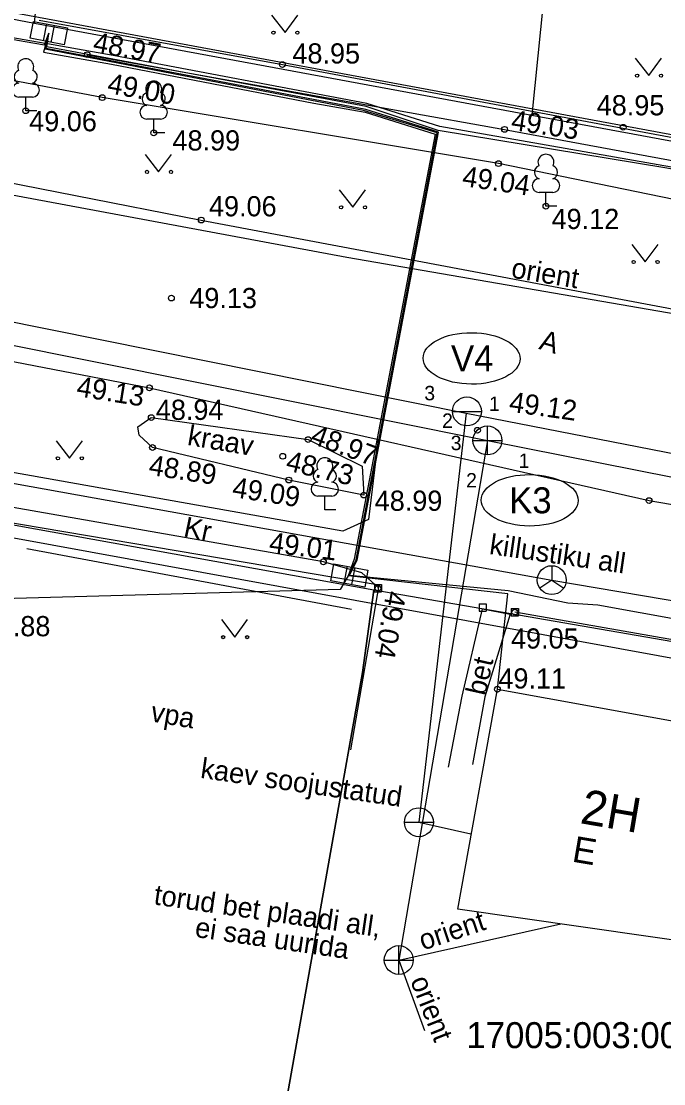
# Model space of a CAD drawing. Extents: x 641231 to 641424, y 6456053 to 6456238.
# Drawn here: x 641307.74 to 641329.97, y 6456112.64 to 6456149.44 of the extents above; entities that cross this region are included whole.
import ezdxf

# ---------------------------------------------------------------- set-up
doc = ezdxf.new("R2010")
doc.units = 0
for name, color, linetype in [('AED', 7, 'Continuous'), ('HALJASTUS', 7, 'Continuous'), ('HOONE', 7, 'Continuous'), ('KAEVU_NR', 7, 'Continuous'), ('KKAEV', 7, 'Continuous'), ('KORGUS', 7, 'Continuous'), ('KPKAABEL', 7, 'Continuous'), ('KTRASS', 7, 'Continuous'), ('MOOTPIIR', 7, 'Continuous'), ('MPKAABEL', 7, 'Continuous'), ('PIIR', 7, 'Continuous'), ('POST', 7, 'Continuous'), ('PUU', 7, 'Continuous'), ('SIKAEV', 7, 'Continuous'), ('SITRASS', 7, 'Continuous'), ('TEE', 7, 'Continuous'), ('TORU_NR', 7, 'Continuous'), ('VEEKOGU', 7, 'Continuous'), ('VKAEV', 7, 'Continuous'), ('VTRASS', 7, 'Continuous')]:
    doc.layers.add(name, color=color, linetype=linetype)

# ---------------------------------------------------------------- blocks, each defined once
blk = doc.blocks.new('KAKAEV')
at = {"layer": 'KKAEV'}
for p, q in [((0, -1), (0, 1)), ((-1, 0), (1, 0))]:
    blk.add_line(p, q, dxfattribs=at)
blk.add_circle((0, 0), 1, dxfattribs=at)
blk = doc.blocks.new('SIKAEV')
at = {"layer": 'SIKAEV'}
for p, q in [((0, 1), (0, 0)), ((0, 0), (-0.83, -0.55)), ((0, 0), (0.83, -0.55))]:
    blk.add_line(p, q, dxfattribs=at)
blk.add_circle((0, 0), 1, dxfattribs=at)
blk = doc.blocks.new('ELKAPP')
at = {"layer": 'POST'}
for p, q in [((-0.271, 0.597), (-0.271, -0.597)), ((0.271, 0.597), (0.271, -0.597))]:
    blk.add_line(p, q, dxfattribs=at)
blk.add_lwpolyline([(-1.195, 0.597), (1.195, 0.597), (1.195, -0.597), (-1.195, -0.597)], close=True, dxfattribs=at)
blk = doc.blocks.new('VARPOS')
at = {"layer": 'AED'}
for p, q in [((-0.25, 0.25), (-0.25, -0.25)), ((-0.25, 0.25), (0.25, 0.25)), ((0.25, 0.25), (0.25, -0.25)), ((-0.25, -0.25), (0.25, -0.25))]:
    blk.add_line(p, q, dxfattribs=at)
blk = doc.blocks.new('MURU')
at = {"layer": 'HALJASTUS'}
for p, q in [((-0.927, 1.213), (0, 0)), ((0, 0), (0.891, 1.213))]:
    blk.add_line(p, q, dxfattribs=at)
for centre in [(-0.802, 0), (0.855, 0)]:
    blk.add_circle(centre, 0.11, dxfattribs=at)
blk = doc.blocks.new('RING02')
at = {"layer": 'KORGUS'}
blk.add_circle((0, 0), 0.2, dxfattribs=at)
blk = doc.blocks.new('LEHTP1')
at = {"layer": 'PUU'}
for p, q in [((0.48, 0.95), (-0.48, 0.95)), ((0, 0), (0, 0.95)), ((0.76, 0), (0, 0))]:
    blk.add_line(p, q, dxfattribs=at)
for centre, radius, start, end in [((0, 3.04), 0.554, 332.5799, 207.4201), ((-0.34, 2.345), 0.465, 109.02174, 253.14154), ((0.34, 2.345), 0.465, 286.85082, 70.98591), ((-0.475, 1.425), 0.475, 90.0016, 269.3953), ((0.475, 1.425), 0.475, 270.6047, 89.9984)]:
    blk.add_arc(centre, radius, start, end, dxfattribs=at)

msp = doc.modelspace()

# ---------------------------------------------------------------- linework, layer by layer
at = {"layer": 'AED'}
for p, q in [((641319.96, 6456129.928), (641319.96, 6456129.678)), ((641319.96, 6456129.928), (641320.21, 6456129.928)), ((641320.21, 6456129.928), (641320.21, 6456129.678)), ((641319.96, 6456129.678), (641320.21, 6456129.678)), ((641339.193, 6456126.44), (641324.822, 6456128.972))]:
    msp.add_line(p, q, dxfattribs=at)
for points in [[(641308.361, 6456149.48), (641316.775, 6456147.94), (641339.291, 6456143.73), (641342.513, 6456143.115)], [(641319.147, 6456124.2), (641320.122, 6456129.903), (641303.806, 6456132.664), (641294.2, 6456134.51)]]:
    msp.add_lwpolyline(points, dxfattribs=at)
at = {"layer": 'HALJASTUS'}
msp.add_line((641307.933, 6456131.184), (641319.165, 6456129.073), dxfattribs=at)
at = {"layer": 'HOONE'}
msp.add_lwpolyline([(641331.604, 6456117.43), (641322.85, 6456118.688), (641324.217, 6456126.304), (641332.947, 6456124.723), (641331.604, 6456117.43)], dxfattribs=at)
at = {"layer": 'KAEVU_NR'}
for centre in [(641323.324, 6456137.763), (641325.336, 6456132.848)]:
    msp.add_ellipse(centre, major_axis=(1.678, -0.009), ratio=0.531431, dxfattribs=at)
at = {"layer": 'KORGUS'}
for centre in [(641310.024, 6456148.284), (641316.775, 6456147.94), (641310.543, 6456146.796), (641307.891, 6456146.342), (641312.321, 6456145.575), (641324.468, 6456145.697), (641324.256, 6456144.509), (641325.899, 6456143.037), (641313.967, 6456142.557), (641312.932, 6456139.852), (641312.174, 6456136.745), (641312.239, 6456135.714), (641323.527, 6456135.274), (641317.669, 6456134.952), (641312.279, 6456134.676), (641316.786, 6456134.372), (641317, 6456133.551), (641319.594, 6456133.03), (641329.467, 6456132.839), (641318.195, 6456130.718), (641320.085, 6456129.803), (641324.822, 6456128.972), (641324.217, 6456126.304)]:
    msp.add_circle(centre, 0.1, dxfattribs=at)
at = {"layer": 'KPKAABEL'}
msp.add_lwpolyline([(641268.693, 6456150.658), (641319.01, 6456141.27), (641374.17, 6456131.75), (641388.691, 6456129.029)], dxfattribs=at)
at = {"layer": 'KTRASS'}
for p, q in [((641293.51, 6456141.011), (641323.871, 6456134.922)), ((641323.871, 6456134.922), (641320.804, 6456116.925)), ((641320.804, 6456116.925), (641326.416, 6456118.175)), ((641320.804, 6456116.925), (641321.694, 6456114.487))]:
    msp.add_line(p, q, dxfattribs=at)
msp.add_lwpolyline([(641323.871, 6456134.922), (641367.768, 6456126.216)], dxfattribs=at)
at = {"layer": 'MOOTPIIR'}
msp.add_lwpolyline([(641266.843, 6456138.963), (641269.66, 6456156.77), (641389.888, 6456134.463), (641386.078, 6456117.174), (641266.843, 6456138.963)], dxfattribs=at)
at = {"layer": 'MPKAABEL'}
for points in [[(641308.69, 6456149.03), (641308.56, 6456148.67), (641301.82, 6456149.85), (641301.43, 6456149.99), (641301.54, 6456151.26), (641302.14, 6456156.03), (641302.112, 6456156.313)], [(641269.504, 6456155.786), (641281.72, 6456153.43), (641301.42, 6456149.88), (641301.79, 6456149.81), (641307.87, 6456148.74), (641308.543, 6456148.622), (641308.69, 6456149.03)], [(641333.207, 6456150.047), (641331.1, 6456144.24), (641322.22, 6456145.8), (641319.7, 6456146.59), (641310.92, 6456148.26), (641308.64, 6456148.66), (641308.69, 6456149.03)], [(641308.69, 6456149.03), (641308.51, 6456148.37), (641310.86, 6456147.96), (641317.86, 6456146.6), (641319.64, 6456146.29), (641322.06, 6456145.53), (641319.26, 6456130.81), (641319.05, 6456130.23), (641318.77, 6456129.76), (641306.229, 6456129.412)], [(641324.217, 6456126.304), (641324.58, 6456129.61), (641319.06, 6456130.23), (641319.33, 6456130.79), (641322.131, 6456145.577), (641319.582, 6456146.35), (641308.56, 6456148.47), (641308.69, 6456149.03)], [(641356.471, 6456114.031), (641356.56, 6456117.22), (641355.73, 6456122.61), (641355.81, 6456124.02), (641336.23, 6456127.67), (641327.69, 6456129.22), (641326.65, 6456129.28), (641324.59, 6456129.71), (641319.094, 6456130.247), (641319.36, 6456130.77), (641322.18, 6456145.6), (641319.66, 6456146.39), (641308.596, 6456148.496), (641308.69, 6456149.03)], [(641383.14, 6456134.86), (641376.5, 6456135.88), (641363.25, 6456138.12), (641346.82, 6456141.26), (641335.04, 6456143.44), (641330.087, 6456144.357), (641322.17, 6456145.66), (641319.68, 6456146.49), (641308.62, 6456148.56), (641308.69, 6456149.03)]]:
    msp.add_lwpolyline(points, dxfattribs=at)
at = {"layer": 'PIIR'}
msp.add_line((641308.2, 6456149.37), (641325.41, 6456146.19), dxfattribs=at)
for points in [[(641313.31, 6456201.74), (641290.5, 6456208.63), (641276.35, 6456213.77), (641269.66, 6456156.77), (641308.2, 6456149.37), (641311.52, 6456183.41)], [(641325.41, 6456146.19), (641348.56, 6456141.91), (641354.96, 6456189), (641313.31, 6456201.74), (641311.52, 6456183.41), (641328.85, 6456180.21)], [(641319.94, 6456129.74), (641288.77, 6456135.36), (641284.84, 6456113.81), (641281.5, 6456095.46), (641310.93, 6456097.28), (641314.3, 6456097.33), (641319.55, 6456126.88)], [(641338.84, 6456123.41), (641339.37, 6456126.37), (641319.94, 6456129.74), (641319.55, 6456126.88), (641314.3, 6456097.33), (641333.06, 6456094.02), (641334.45, 6456100.5), (641334.71, 6456101.91)]]:
    msp.add_lwpolyline(points, close=True, dxfattribs=at)
at = {"layer": 'SITRASS'}
for p, q in [((641262.31, 6456141.556), (641326.099, 6456130.084)), ((641326.099, 6456130.084), (641389.908, 6456119.279))]:
    msp.add_line(p, q, dxfattribs=at)
at = {"layer": 'TEE'}
for points in [[(641266.692, 6456150.864), (641278.982, 6456149.425), (641296.558, 6456145.969), (641313.967, 6456142.557), (641330.504, 6456139.439), (641341.682, 6456137.63)], [(641310.024, 6456148.284), (641324.468, 6456145.697), (641338.743, 6456143.044), (641347.983, 6456141.635)], [(641343.369, 6456140.87), (641338.138, 6456141.663), (641324.256, 6456144.509), (641310.543, 6456146.796), (641305.225, 6456147.807), (641304.731, 6456147.4), (641304.194, 6456146.479), (641304.722, 6456144.369)], [(641265.703, 6456145.442), (641277.552, 6456143.545), (641296.203, 6456139.823), (641312.174, 6456136.745), (641329.467, 6456132.839), (641347.035, 6456129.829), (641360.375, 6456127.006), (641372.15, 6456123.87), (641371.37, 6456120.37)], [(641320.087, 6456134.957), (641319.756, 6456132.178), (641318.873, 6456131.782), (641304.049, 6456134.416), (641293.368, 6456136.539), (641295.125, 6456138.175), (641296.887, 6456139.692)], [(641320.089, 6456129.828), (641319.529, 6456130.333), (641318.195, 6456130.718), (641304.873, 6456133.055), (641289.033, 6456136.426), (641276.754, 6456137.931), (641276.604, 6456137.108)], [(641322.521, 6456123.61), (641322.993, 6456126.06), (641323.707, 6456129.087), (641324.66, 6456128.9)], [(641324.66, 6456128.9), (641323.786, 6456126.043), (641323.36, 6456123.702)]]:
    msp.add_lwpolyline(points, dxfattribs=at)
at = {"layer": 'VEEKOGU'}
msp.add_lwpolyline([(641319.594, 6456133.03), (641317, 6456133.551), (641312.279, 6456134.676), (641311.823, 6456135.108), (641311.772, 6456135.397), (641312.239, 6456135.714), (641317.669, 6456134.952), (641319.538, 6456134.029), (641319.594, 6456133.03)], dxfattribs=at)
at = {"layer": 'VKAEV'}
for p, q in [((641322.663, 6456135.928), (641323.663, 6456135.928)), ((641321.001, 6456121.696), (641322.001, 6456121.696))]:
    msp.add_line(p, q, dxfattribs=at)
for centre in [(641323.163, 6456135.928), (641321.501, 6456121.696)]:
    msp.add_circle(centre, 0.5, dxfattribs=at)
at = {"layer": 'VTRASS'}
for p, q in [((641292.945, 6456141.939), (641323.14, 6456135.87)), ((641323.14, 6456135.87), (641321.501, 6456121.696)), ((641321.501, 6456121.696), (641323.298, 6456121.3))]:
    msp.add_line(p, q, dxfattribs=at)
msp.add_lwpolyline([(641323.14, 6456135.87), (641366.743, 6456127.352), (641389.193, 6456124.37), (641398.428, 6456123.171)], dxfattribs=at)

# ---------------------------------------------------------------- block references
at = {"layer": 'AED', "xscale": 0.5, "yscale": 0.5}
for p in [(641323.707, 6456129.132), (641324.822, 6456128.972)]:
    msp.add_blockref('VARPOS', p, dxfattribs=at)
at = {"layer": 'HALJASTUS', "xscale": 0.5, "yscale": 0.5}
for p in [(641316.866, 6456149.047), (641329.454, 6456147.559), (641312.493, 6456144.224), (641319.209, 6456142.997), (641329.334, 6456141.103), (641309.407, 6456134.304), (641315.128, 6456128.108)]:
    msp.add_blockref('MURU', p, dxfattribs=at)
at = {"layer": 'KKAEV', "xscale": 0.5, "yscale": 0.5}
for p in [(641323.871, 6456134.922), (641320.804, 6456116.925)]:
    msp.add_blockref('KAKAEV', p, dxfattribs=at)
at = {"layer": 'KORGUS', "xscale": 0.5, "yscale": 0.5}
msp.add_blockref('RING02', (641328.57, 6456145.77), dxfattribs=at)
at = {"layer": 'POST'}
for p, xscale, yscale, rotation in [((641308.69, 6456149.03), 0.5000000000000001, 0.5, -10.949847427815438), ((641319.094, 6456130.247), 0.5, 0.49999999999999994, -10.570257245067276)]:
    msp.add_blockref('ELKAPP', p, dxfattribs=dict(at, xscale=xscale, yscale=yscale, rotation=rotation))
at = {"layer": 'PUU', "xscale": 0.5, "yscale": 0.5}
for p in [(641307.891, 6456146.342), (641312.321, 6456145.575), (641325.899, 6456143.037), (641318.244, 6456132.521)]:
    msp.add_blockref('LEHTP1', p, dxfattribs=at)
at = {"layer": 'SIKAEV', "xscale": 0.5, "yscale": 0.5}
msp.add_blockref('SIKAEV', (641326.099, 6456130.084), dxfattribs=at)

# ---------------------------------------------------------------- texts
at = {"layer": 'HALJASTUS'}
msp.add_text('vpa', height=0.7, rotation=350.3447, dxfattribs=at).set_placement((641312.186, 6456125.195))
at = {"layer": 'HOONE'}
for s, height, p in [('2H', 1.2, (641327.047, 6456121.668)), ('E', 0.9, (641326.769, 6456120.338))]:
    msp.add_text(s, height=height, rotation=350.3447, dxfattribs=at).set_placement(p)
at = {"layer": 'KAEVU_NR'}
for s, p in [('V4', (641322.611, 6456137.313)), ('K3', (641324.623, 6456132.398))]:
    msp.add_text(s, height=0.9, dxfattribs=at).set_placement(p)
at = {"layer": 'KKAEV'}
for s, p in [('torud bet plaadi all,', (641312.301, 6456118.854)), ('ei saa uurida', (641313.722, 6456117.728))]:
    msp.add_text(s, height=0.7, rotation=351.7367, dxfattribs=at).set_placement(p)
at = {"layer": 'KORGUS'}
for s, rotation, p in [('48.97', 349.6885, (641310.188, 6456148.385)), ('49.00', 349.6885, (641310.686, 6456146.963)), ('49.03', 351.5881, (641324.664, 6456145.683)), ('49.04', 351.5881, (641322.972, 6456143.741)), ('49.13', 350.971, (641309.622, 6456136.462)), ('49.12', 352.0838, (641324.595, 6456135.923)), ('48.97', 339.5396, (641317.707, 6456134.838)), ('48.89', 351.2422, (641312.12, 6456133.737)), ('48.73', 346.7322, (641316.861, 6456133.893)), ('49.09', 351.1443, (641315.011, 6456132.967)), ('49.01', 352.771, (641316.288, 6456131.054)), ('49.04', 259.8035, (641320.381, 6456129.74))]:
    msp.add_text(s, height=0.7, rotation=rotation, dxfattribs=at).set_placement(p)
for s, p in [('48.95', (641317.122, 6456147.977)), ('48.95', (641327.654, 6456146.182)), ('49.06', (641308.012, 6456145.63)), ('48.99', (641312.971, 6456144.965)), ('49.06', (641314.234, 6456142.684)), ('49.12', (641326.092, 6456142.244)), ('49.13', (641313.553, 6456139.504)), ('48.94', (641312.395, 6456135.633)), ('48.99', (641319.971, 6456132.484)), ('48.88', (641306.403, 6456128.139)), ('49.05', (641324.688, 6456127.712)), ('49.11', (641324.252, 6456126.328))]:
    msp.add_text(s, height=0.7, dxfattribs=at).set_placement(p)
at = {"layer": 'KPKAABEL'}
msp.add_text('orient', height=0.7, rotation=350.5064, dxfattribs=at).set_placement((641324.666, 6456140.569))
at = {"layer": 'KTRASS'}
for rotation, p in [(18.4337, (641321.641, 6456117.252)), (291.5179, (641321.19, 6456116.216))]:
    msp.add_text('orient', height=0.7, rotation=rotation, dxfattribs=at).set_placement(p)
at = {"layer": 'PIIR'}
msp.add_text('17005:003:0001', height=0.9, dxfattribs=at).set_placement((641323.143, 6456113.872))
at = {"layer": 'SIKAEV'}
msp.add_text('killustiku all', height=0.7, rotation=351.7367, dxfattribs=at).set_placement((641323.913, 6456130.991))
at = {"layer": 'TEE'}
for s, rotation, p in [('A', 343.3529, (641325.625, 6456138.095)), ('Kr', 348.2927, (641313.322, 6456131.604)), ('bet', 77.325, (641323.801, 6456126.054))]:
    msp.add_text(s, height=0.7, rotation=rotation, dxfattribs=at).set_placement(p)
at = {"layer": 'TORU_NR'}
for s, p in [('3', (641321.688, 6456136.312)), ('1', (641323.927, 6456135.943)), ('2', (641322.304, 6456135.357)), ('3', (641322.603, 6456134.585)), ('1', (641324.953, 6456133.969)), ('2', (641323.135, 6456133.292))]:
    msp.add_text(s, height=0.5, dxfattribs=at).set_placement(p)
at = {"layer": 'VEEKOGU'}
msp.add_text('kraav', height=0.7, rotation=350.3447, dxfattribs=at).set_placement((641313.459, 6456134.77))
at = {"layer": 'VKAEV'}
msp.add_text('kaev soojustatud', height=0.7, rotation=351.7367, dxfattribs=at).set_placement((641313.914, 6456123.238))

doc.saveas('drawing.dxf')
